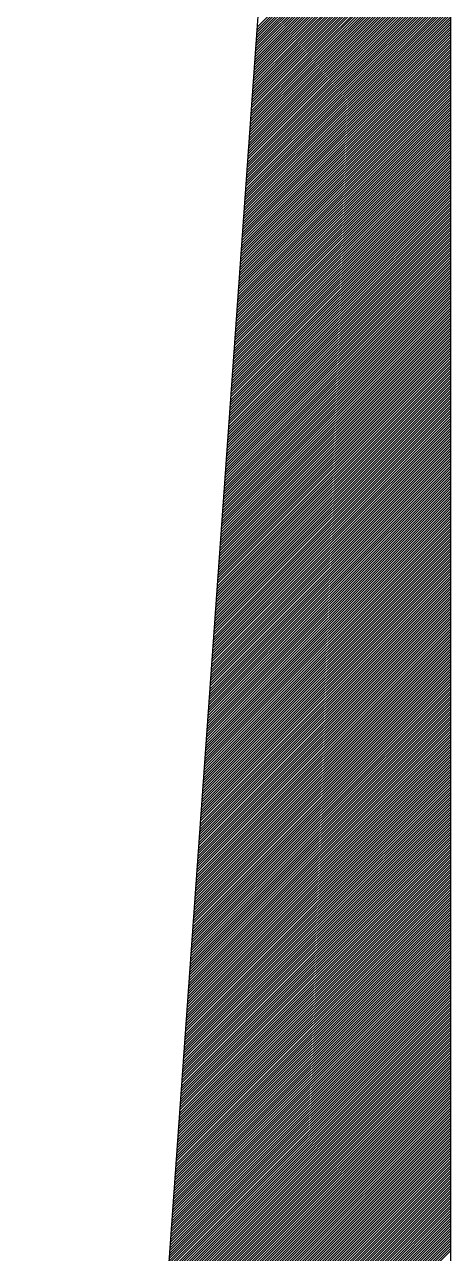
# Model space of a CAD drawing. Extents: x -178 to 82, y -263 to -69.
# Drawn here: x -141.388 to -140.926, y -94.68 to -93.346 of the extents above; entities that cross this region are included whole.
import ezdxf

# ---------------------------------------------------------------- set-up
doc = ezdxf.new("R2010")
doc.units = 0
doc.layers.get('0').update_dxf_attribs({"linetype": 'CONTINUOUS'})
doc.layers.add('2', color=7, linetype='CONTINUOUS')

# ---------------------------------------------------------------- blocks, each defined once
blk = doc.blocks.new('*X1')
at = {"color": 0}
for p, q in [((64.8186, 29.9052), (66.1852, 31.2718)), ((64.82, 29.9242), (66.1852, 31.2895)), ((64.8213, 29.9433), (66.1852, 31.3071)), ((64.8227, 29.9623), (66.1852, 31.3248)), ((64.8132, 29.8291), (66.1852, 31.2011)), ((64.8145, 29.8481), (66.1852, 31.2187)), ((64.8159, 29.8671), (66.1852, 31.2364)), ((64.8172, 29.8862), (66.1852, 31.2541)), ((64.8064, 29.7339), (66.1852, 31.1127)), ((64.8077, 29.7529), (66.1852, 31.1304)), ((64.8091, 29.7719), (66.1852, 31.148)), ((64.8104, 29.791), (66.1852, 31.1657)), ((64.8118, 29.81), (66.1852, 31.1834)), ((64.7996, 29.6387), (66.1852, 31.0243)), ((64.8009, 29.6577), (66.1852, 31.042)), ((64.8023, 29.6768), (66.1852, 31.0596)), ((64.8036, 29.6958), (66.1852, 31.0773)), ((64.805, 29.7148), (66.1852, 31.095)), ((64.7928, 29.5435), (66.1852, 30.9359)), ((64.7941, 29.5625), (66.1852, 30.9536)), ((64.7955, 29.5816), (66.1852, 30.9713)), ((64.7968, 29.6006), (66.1852, 30.9889)), ((64.7982, 29.6196), (66.1852, 31.0066)), ((64.786, 29.4483), (66.1852, 30.8475)), ((64.7873, 29.4673), (66.1852, 30.8652)), ((64.7887, 29.4864), (66.1852, 30.8829)), ((64.79, 29.5054), (66.1852, 30.9005)), ((64.7914, 29.5245), (66.1852, 30.9182)), ((64.7792, 29.3531), (66.1852, 30.7591)), ((64.7805, 29.3722), (66.1852, 30.7768)), ((64.7819, 29.3912), (66.1852, 30.7945)), ((64.7832, 29.4102), (66.1852, 30.8122)), ((64.7846, 29.4293), (66.1852, 30.8298)), ((64.7724, 29.2579), (66.1852, 30.6707)), ((64.7737, 29.277), (66.1852, 30.6884)), ((64.7751, 29.296), (66.1852, 30.7061)), ((64.7764, 29.315), (66.1852, 30.7238)), ((64.7778, 29.3341), (66.1852, 30.7414)), ((64.7656, 29.1627), (66.1852, 30.5823)), ((64.7669, 29.1818), (66.1852, 30.6)), ((64.7683, 29.2008), (66.1852, 30.6177)), ((64.7696, 29.2199), (66.1852, 30.6354)), ((64.771, 29.2389), (66.1852, 30.6531)), ((64.7588, 29.0676), (66.1852, 30.494)), ((64.7601, 29.0866), (66.1852, 30.5116)), ((64.7615, 29.1056), (66.1852, 30.5293)), ((64.7628, 29.1247), (66.1852, 30.547)), ((64.7642, 29.1437), (66.1852, 30.5647)), ((64.752, 28.9724), (66.1852, 30.4056)), ((64.7533, 28.9914), (66.1852, 30.4232)), ((64.7547, 29.0104), (66.1852, 30.4409)), ((64.7561, 29.0295), (66.1852, 30.4586)), ((64.7574, 29.0485), (66.1852, 30.4763)), ((64.7465, 28.8962), (66.1852, 30.3349)), ((64.7479, 28.9153), (66.1852, 30.3525)), ((64.7493, 28.9343), (66.1852, 30.3702)), ((64.7506, 28.9533), (66.1852, 30.3879)), ((64.7397, 28.801), (66.1852, 30.2465)), ((64.7411, 28.8201), (66.1852, 30.2641)), ((64.7425, 28.8391), (66.1852, 30.2818)), ((64.7438, 28.8581), (66.1852, 30.2995)), ((64.7452, 28.8772), (66.1852, 30.3172)), ((64.7329, 28.7058), (66.1852, 30.1581)), ((64.7343, 28.7249), (66.1852, 30.1758)), ((64.7357, 28.7439), (66.1852, 30.1934)), ((64.737, 28.763), (66.1852, 30.2111)), ((64.7384, 28.782), (66.1852, 30.2288)), ((64.7261, 28.6107), (66.1852, 30.0697)), ((64.7275, 28.6297), (66.1852, 30.0874)), ((64.7289, 28.6487), (66.1852, 30.105)), ((64.7302, 28.6678), (66.1852, 30.1227)), ((64.7316, 28.6868), (66.1852, 30.1404)), ((64.7193, 28.5155), (66.1852, 29.9813)), ((64.7207, 28.5345), (66.1852, 29.999)), ((64.7221, 28.5535), (66.1852, 30.0167)), ((64.7234, 28.5726), (66.1852, 30.0343)), ((64.7248, 28.5916), (66.1852, 30.052)), ((64.7125, 28.4203), (66.1852, 29.8929)), ((64.7139, 28.4393), (66.1852, 29.9106)), ((64.7153, 28.4584), (66.1852, 29.9283)), ((64.7166, 28.4774), (66.1852, 29.9459)), ((64.718, 28.4964), (66.1852, 29.9636)), ((64.7057, 28.3251), (66.1852, 29.8045)), ((64.7071, 28.3441), (66.1852, 29.8222)), ((64.7085, 28.3632), (66.1852, 29.8399)), ((64.7098, 28.3822), (66.1852, 29.8576)), ((64.7112, 28.4012), (66.1852, 29.8752)), ((64.6989, 28.2299), (66.1852, 29.7161)), ((64.7003, 28.2489), (66.1852, 29.7338)), ((64.7017, 28.268), (66.1852, 29.7515)), ((64.703, 28.287), (66.1852, 29.7692)), ((64.7044, 28.3061), (66.1852, 29.7868)), ((64.6921, 28.1347), (66.1852, 29.6277)), ((64.6935, 28.1538), (66.1852, 29.6454)), ((64.6949, 28.1728), (66.1852, 29.6631)), ((64.6962, 28.1918), (66.1852, 29.6808)), ((64.6976, 28.2109), (66.1852, 29.6985)), ((64.6853, 28.0395), (66.1852, 29.5394)), ((64.6867, 28.0586), (66.1852, 29.557)), ((64.6881, 28.0776), (66.1852, 29.5747)), ((64.6894, 28.0966), (66.1852, 29.5924)), ((64.6908, 28.1157), (66.1852, 29.6101)), ((64.6799, 27.9634), (66.1852, 29.4687)), ((64.6813, 27.9824), (66.1852, 29.4863)), ((64.6826, 28.0015), (66.1852, 29.504)), ((64.684, 28.0205), (66.1852, 29.5217)), ((64.6731, 27.8682), (66.1852, 29.3803)), ((64.6745, 27.8872), (66.1852, 29.3979)), ((64.6758, 27.9063), (66.1852, 29.4156)), ((64.6772, 27.9253), (66.1852, 29.4333)), ((64.6785, 27.9443), (66.1852, 29.451)), ((64.6663, 27.773), (66.1852, 29.2919)), ((64.6677, 27.792), (66.1852, 29.3096)), ((64.669, 27.8111), (66.1852, 29.3272)), ((64.6704, 27.8301), (66.1852, 29.3449)), ((64.6717, 27.8492), (66.1852, 29.3626)), ((64.6595, 27.6778), (66.1852, 29.2035)), ((64.6609, 27.6969), (66.1852, 29.2212)), ((64.6622, 27.7159), (66.1852, 29.2388)), ((64.6636, 27.7349), (66.1852, 29.2565)), ((64.6649, 27.754), (66.1852, 29.2742)), ((64.6527, 27.5826), (66.1852, 29.1151)), ((64.6541, 27.6017), (66.1852, 29.1328)), ((64.6554, 27.6207), (66.1852, 29.1505)), ((64.6568, 27.6397), (66.1852, 29.1681)), ((64.6581, 27.6588), (66.1852, 29.1858)), ((64.6459, 27.4874), (66.1852, 29.0267)), ((64.6473, 27.5065), (66.1852, 29.0444)), ((64.6486, 27.5255), (66.1852, 29.0621)), ((64.65, 27.5446), (66.1852, 29.0797)), ((64.6513, 27.5636), (66.1852, 29.0974)), ((64.6391, 27.3923), (66.1852, 28.9383)), ((64.6405, 27.4113), (66.1852, 28.956)), ((64.6418, 27.4303), (66.1852, 28.9737)), ((64.6432, 27.4494), (66.1852, 28.9914)), ((64.6445, 27.4684), (66.1852, 29.009)), ((64.6323, 27.2971), (66.1852, 28.8499)), ((64.6337, 27.3161), (66.1852, 28.8676)), ((64.635, 27.3351), (66.1852, 28.8853)), ((64.6364, 27.3542), (66.1852, 28.903)), ((64.6377, 27.3732), (66.1852, 28.9206)), ((64.6255, 27.2019), (66.1852, 28.7615)), ((64.6269, 27.2209), (66.1852, 28.7792)), ((64.6282, 27.24), (66.1852, 28.7969)), ((64.6296, 27.259), (66.1852, 28.8146)), ((64.6309, 27.278), (66.1852, 28.8323)), ((64.6187, 27.1067), (66.1852, 28.6732)), ((64.6201, 27.1257), (66.1852, 28.6908)), ((64.6214, 27.1448), (66.1852, 28.7085)), ((64.6228, 27.1638), (66.1852, 28.7262)), ((64.6241, 27.1828), (66.1852, 28.7439)), ((64.6133, 27.0305), (66.1852, 28.6024)), ((64.6146, 27.0496), (66.1852, 28.6201)), ((64.616, 27.0686), (66.1852, 28.6378)), ((64.6173, 27.0877), (66.1852, 28.6555)), ((64.6065, 26.9354), (66.1852, 28.5141)), ((64.6078, 26.9544), (66.1852, 28.5317)), ((64.6092, 26.9734), (66.1852, 28.5494)), ((64.6105, 26.9925), (66.1852, 28.5671)), ((64.6119, 27.0115), (66.1852, 28.5848)), ((64.5997, 26.8402), (66.1852, 28.4257)), ((64.601, 26.8592), (66.1852, 28.4433)), ((64.6024, 26.8782), (66.1852, 28.461)), ((64.6038, 26.8973), (66.1852, 28.4787)), ((64.6051, 26.9163), (66.1852, 28.4964)), ((64.5929, 26.745), (66.1852, 28.3373)), ((64.5942, 26.764), (66.1852, 28.355)), ((64.5956, 26.7831), (66.1852, 28.3726)), ((64.597, 26.8021), (66.1852, 28.3903)), ((64.5983, 26.8211), (66.1852, 28.408)), ((64.5861, 26.6498), (66.1852, 28.2489)), ((64.5874, 26.6688), (66.1852, 28.2666)), ((64.5888, 26.6879), (66.1852, 28.2842)), ((64.5902, 26.7069), (66.1852, 28.3019)), ((64.5915, 26.7259), (66.1852, 28.3196)), ((64.5793, 26.5546), (66.1852, 28.1605)), ((64.5806, 26.5736), (66.1852, 28.1782)), ((64.582, 26.5927), (66.1852, 28.1959)), ((64.5834, 26.6117), (66.1852, 28.2135)), ((64.5847, 26.6308), (66.1852, 28.2312)), ((64.5725, 26.4594), (66.1852, 28.0721)), ((64.5738, 26.4785), (66.1852, 28.0898)), ((64.5752, 26.4975), (66.1852, 28.1075)), ((64.5766, 26.5165), (66.1852, 28.1251)), ((64.5779, 26.5356), (66.1852, 28.1428)), ((64.5657, 26.3642), (66.1852, 27.9837)), ((64.567, 26.3833), (66.1852, 28.0014)), ((64.5684, 26.4023), (66.1852, 28.0191)), ((64.5698, 26.4213), (66.1852, 28.0368)), ((64.5711, 26.4404), (66.1852, 28.0544)), ((64.5589, 26.269), (66.1852, 27.8953)), ((64.5602, 26.2881), (66.1852, 27.913)), ((64.5616, 26.3071), (66.1852, 27.9307)), ((64.563, 26.3262), (66.1852, 27.9484)), ((64.5643, 26.3452), (66.1852, 27.966)), ((64.5521, 26.1739), (66.1852, 27.8069)), ((64.5534, 26.1929), (66.1852, 27.8246)), ((64.5548, 26.2119), (66.1852, 27.8423)), ((64.5562, 26.231), (66.1852, 27.86)), ((64.5575, 26.25), (66.1852, 27.8777)), ((64.5466, 26.0977), (66.1852, 27.7362)), ((64.548, 26.1167), (66.1852, 27.7539)), ((64.5494, 26.1358), (66.1852, 27.7716)), ((64.5507, 26.1548), (66.1852, 27.7893)), ((64.5398, 26.0025), (66.1852, 27.6479)), ((64.5412, 26.0216), (66.1852, 27.6655)), ((64.5426, 26.0406), (66.1852, 27.6832)), ((64.5439, 26.0596), (66.1852, 27.7009)), ((64.5453, 26.0787), (66.1852, 27.7186)), ((64.533, 25.9073), (66.1852, 27.5595)), ((64.5344, 25.9264), (66.1852, 27.5771)), ((64.5358, 25.9454), (66.1852, 27.5948)), ((64.5371, 25.9644), (66.1852, 27.6125)), ((64.5385, 25.9835), (66.1852, 27.6302)), ((64.5262, 25.8121), (66.1852, 27.4711)), ((64.5276, 25.8312), (66.1852, 27.4888)), ((64.529, 25.8502), (66.1852, 27.5064)), ((64.5303, 25.8693), (66.1852, 27.5241)), ((64.5317, 25.8883), (66.1852, 27.5418)), ((64.5194, 25.717), (66.1852, 27.3827)), ((64.5208, 25.736), (66.1852, 27.4004)), ((64.5222, 25.755), (66.1852, 27.418)), ((64.5235, 25.7741), (66.1852, 27.4357)), ((64.5249, 25.7931), (66.1852, 27.4534)), ((64.5126, 25.6218), (66.1852, 27.2943)), ((64.514, 25.6408), (66.1852, 27.312)), ((64.5154, 25.6598), (66.1852, 27.3297)), ((64.5167, 25.6789), (66.1852, 27.3473)), ((64.5181, 25.6979), (66.1852, 27.365)), ((64.5058, 25.5266), (66.1852, 27.2059)), ((64.5072, 25.5456), (66.1852, 27.2236)), ((64.5086, 25.5647), (66.1852, 27.2413)), ((64.5099, 25.5837), (66.1852, 27.2589)), ((64.5113, 25.6027), (66.1852, 27.2766)), ((64.499, 25.4314), (66.1852, 27.1175)), ((64.5004, 25.4504), (66.1852, 27.1352)), ((64.5018, 25.4695), (66.1852, 27.1529)), ((64.5031, 25.4885), (66.1852, 27.1706)), ((64.5045, 25.5075), (66.1852, 27.1882)), ((64.4922, 25.3362), (66.1852, 27.0291)), ((64.4936, 25.3552), (66.1852, 27.0468)), ((64.495, 25.3743), (66.1852, 27.0645)), ((64.4963, 25.3933), (66.1852, 27.0822)), ((64.4977, 25.4124), (66.1852, 27.0998)), ((64.4854, 25.241), (66.1852, 26.9407)), ((64.4868, 25.2601), (66.1852, 26.9584)), ((64.4882, 25.2791), (66.1852, 26.9761)), ((64.4895, 25.2981), (66.1852, 26.9938)), ((64.4909, 25.3172), (66.1852, 27.0115)), ((64.48, 25.1649), (66.1852, 26.87)), ((64.4814, 25.1839), (66.1852, 26.8877)), ((64.4827, 25.2029), (66.1852, 26.9054)), ((64.4841, 25.222), (66.1852, 26.9231)), ((64.4732, 25.0697), (66.1852, 26.7816)), ((64.4746, 25.0887), (66.1852, 26.7993)), ((64.4759, 25.1078), (66.1852, 26.817)), ((64.4773, 25.1268), (66.1852, 26.8347)), ((64.4786, 25.1458), (66.1852, 26.8524)), ((64.4664, 24.9745), (66.1852, 26.6933)), ((64.4678, 24.9935), (66.1852, 26.7109)), ((64.4691, 25.0126), (66.1852, 26.7286)), ((64.4705, 25.0316), (66.1852, 26.7463)), ((64.4718, 25.0506), (66.1852, 26.764)), ((64.4596, 24.8793), (66.1852, 26.6049)), ((64.461, 24.8983), (66.1852, 26.6225)), ((64.4623, 24.9174), (66.1852, 26.6402)), ((64.4637, 24.9364), (66.1852, 26.6579)), ((64.465, 24.9555), (66.1852, 26.6756)), ((64.4528, 24.7841), (66.1852, 26.5165)), ((64.4542, 24.8032), (66.1852, 26.5342)), ((64.4555, 24.8222), (66.1852, 26.5518)), ((64.4569, 24.8412), (66.1852, 26.5695)), ((64.4582, 24.8603), (66.1852, 26.5872)), ((64.446, 24.6889), (66.1852, 26.4281)), ((64.4474, 24.708), (66.1852, 26.4458)), ((64.4487, 24.727), (66.1852, 26.4634)), ((64.4501, 24.746), (66.1852, 26.4811)), ((64.4515, 24.7651), (66.1852, 26.4988)), ((64.4392, 24.5937), (66.1852, 26.3397)), ((64.4406, 24.6128), (66.1852, 26.3574)), ((64.4419, 24.6318), (66.1852, 26.3751)), ((64.4433, 24.6509), (66.1852, 26.3927)), ((64.4447, 24.6699), (66.1852, 26.4104)), ((64.4324, 24.4986), (66.1852, 26.2513)), ((64.4338, 24.5176), (66.1852, 26.269)), ((64.4351, 24.5366), (66.1852, 26.2867)), ((64.4365, 24.5557), (66.1852, 26.3043)), ((64.4379, 24.5747), (66.1852, 26.322)), ((64.4256, 24.4034), (66.1852, 26.1629)), ((64.427, 24.4224), (66.1852, 26.1806)), ((64.4283, 24.4414), (66.1852, 26.1983)), ((64.4297, 24.4605), (66.1852, 26.216)), ((64.4311, 24.4795), (66.1852, 26.2336)), ((64.4188, 24.3082), (66.1852, 26.0745)), ((64.4202, 24.3272), (66.1852, 26.0922)), ((64.4215, 24.3463), (66.1852, 26.1099)), ((64.4229, 24.3653), (66.1852, 26.1276)), ((64.4243, 24.3843), (66.1852, 26.1452)), ((64.4134, 24.232), (66.1852, 26.0038)), ((64.4147, 24.2511), (66.1852, 26.0215)), ((64.4161, 24.2701), (66.1852, 26.0392)), ((64.4175, 24.2891), (66.1852, 26.0569)), ((64.4066, 24.1368), (66.1852, 25.9154)), ((64.4079, 24.1559), (66.1852, 25.9331)), ((64.4093, 24.1749), (66.1852, 25.9508)), ((64.4107, 24.194), (66.1852, 25.9685)), ((64.412, 24.213), (66.1852, 25.9861)), ((64.3998, 24.0417), (66.1852, 25.8271)), ((64.4011, 24.0607), (66.1852, 25.8447)), ((64.4025, 24.0797), (66.1852, 25.8624)), ((64.4039, 24.0988), (66.1852, 25.8801)), ((64.4052, 24.1178), (66.1852, 25.8978)), ((64.393, 23.9465), (66.1852, 25.7387)), ((64.3943, 23.9655), (66.1852, 25.7563)), ((64.3957, 23.9845), (66.1852, 25.774)), ((64.3971, 24.0036), (66.1852, 25.7917)), ((64.3984, 24.0226), (66.1852, 25.8094)), ((64.3862, 23.8513), (66.1852, 25.6503)), ((64.3875, 23.8703), (66.1852, 25.668)), ((64.3889, 23.8894), (66.1852, 25.6856)), ((64.3903, 23.9084), (66.1852, 25.7033)), ((64.3916, 23.9274), (66.1852, 25.721)), ((64.3794, 23.7561), (66.1852, 25.5619)), ((64.3807, 23.7751), (66.1852, 25.5796)), ((64.3821, 23.7942), (66.1852, 25.5972)), ((64.3835, 23.8132), (66.1852, 25.6149)), ((64.3848, 23.8322), (66.1852, 25.6326)), ((64.3726, 23.6609), (66.1852, 25.4735)), ((64.3739, 23.6799), (66.1852, 25.4912)), ((64.3753, 23.699), (66.1852, 25.5089)), ((64.3767, 23.718), (66.1852, 25.5265)), ((64.378, 23.7371), (66.1852, 25.5442)), ((64.3658, 23.5657), (66.1852, 25.3851)), ((64.3671, 23.5848), (66.1852, 25.4028)), ((64.3685, 23.6038), (66.1852, 25.4205)), ((64.3699, 23.6228), (66.1852, 25.4381)), ((64.3712, 23.6419), (66.1852, 25.4558)), ((64.359, 23.4705), (66.1852, 25.2967)), ((64.3603, 23.4896), (66.1852, 25.3144)), ((64.3617, 23.5086), (66.1852, 25.3321)), ((64.3631, 23.5276), (66.1852, 25.3498)), ((64.3644, 23.5467), (66.1852, 25.3674)), ((64.3522, 23.3753), (66.1852, 25.2083)), ((64.3535, 23.3944), (66.1852, 25.226)), ((64.3549, 23.4134), (66.1852, 25.2437)), ((64.3563, 23.4325), (66.1852, 25.2614)), ((64.3576, 23.4515), (66.1852, 25.279)), ((64.3467, 23.2992), (66.1852, 25.1376)), ((64.3481, 23.3182), (66.1852, 25.1553)), ((64.3495, 23.3373), (66.1852, 25.173)), ((64.3508, 23.3563), (66.1852, 25.1907)), ((64.3399, 23.204), (66.1852, 25.0492)), ((64.3413, 23.223), (66.1852, 25.0669)), ((64.3427, 23.2421), (66.1852, 25.0846)), ((64.344, 23.2611), (66.1852, 25.1023)), ((64.3454, 23.2802), (66.1852, 25.1199)), ((64.3331, 23.1088), (66.1852, 24.9608)), ((64.3345, 23.1279), (66.1852, 24.9785)), ((64.3359, 23.1469), (66.1852, 24.9962)), ((64.3372, 23.1659), (66.1852, 25.0139)), ((64.3386, 23.185), (66.1852, 25.0316)), ((64.3263, 23.0136), (66.1852, 24.8725)), ((64.3277, 23.0327), (66.1852, 24.8901)), ((64.3291, 23.0517), (66.1852, 24.9078)), ((64.3304, 23.0707), (66.1852, 24.9255)), ((64.3318, 23.0898), (66.1852, 24.9432)), ((64.3195, 22.9184), (66.1852, 24.7841)), ((64.3209, 22.9375), (66.1852, 24.8017)), ((64.3223, 22.9565), (66.1852, 24.8194)), ((64.3236, 22.9756), (66.1852, 24.8371)), ((64.325, 22.9946), (66.1852, 24.8548)), ((64.3127, 22.8233), (66.1852, 24.6957)), ((64.3141, 22.8423), (66.1852, 24.7134)), ((64.3155, 22.8613), (66.1852, 24.731)), ((64.3168, 22.8804), (66.1852, 24.7487)), ((64.3182, 22.8994), (66.1852, 24.7664)), ((64.3059, 22.7281), (66.1852, 24.6073)), ((64.3073, 22.7471), (66.1852, 24.625)), ((64.3087, 22.7661), (66.1852, 24.6426)), ((64.31, 22.7852), (66.1852, 24.6603)), ((64.3114, 22.8042), (66.1852, 24.678)), ((64.2992, 22.6329), (66.1852, 24.5189)), ((64.3005, 22.6519), (66.1852, 24.5366)), ((64.3019, 22.671), (66.1852, 24.5543)), ((64.3032, 22.69), (66.1852, 24.5719)), ((64.3046, 22.709), (66.1852, 24.5896)), ((64.2924, 22.5377), (66.1852, 24.4305)), ((64.2937, 22.5567), (66.1852, 24.4482)), ((64.2951, 22.5758), (66.1852, 24.4659)), ((64.2964, 22.5948), (66.1852, 24.4835)), ((64.2978, 22.6138), (66.1852, 24.5012)), ((64.2856, 22.4425), (66.1852, 24.3421)), ((64.2869, 22.4615), (66.1852, 24.3598)), ((64.2883, 22.4806), (66.1852, 24.3775)), ((64.2896, 22.4996), (66.1852, 24.3952)), ((64.291, 22.5187), (66.1852, 24.4128)), ((64.2801, 22.3664), (66.1852, 24.2714)), ((64.2815, 22.3854), (66.1852, 24.2891)), ((64.2828, 22.4044), (66.1852, 24.3068)), ((64.2842, 22.4235), (66.1852, 24.3244)), ((64.2733, 22.2712), (66.1852, 24.183)), ((64.2747, 22.2902), (66.1852, 24.2007)), ((64.276, 22.3092), (66.1852, 24.2184)), ((64.2774, 22.3283), (66.1852, 24.2361)), ((64.2788, 22.3473), (66.1852, 24.2537)), ((64.2665, 22.176), (66.1852, 24.0946)), ((64.2679, 22.195), (66.1852, 24.1123)), ((64.2692, 22.2141), (66.1852, 24.13)), ((64.2706, 22.2331), (66.1852, 24.1477)), ((64.272, 22.2521), (66.1852, 24.1653)), ((64.2597, 22.0808), (66.1852, 24.0063)), ((64.2611, 22.0998), (66.1852, 24.0239)), ((64.2624, 22.1189), (66.1852, 24.0416)), ((64.2638, 22.1379), (66.1852, 24.0593)), ((64.2652, 22.1569), (66.1852, 24.077)), ((64.2529, 21.9856), (66.1852, 23.9179)), ((64.2543, 22.0046), (66.1852, 23.9355)), ((64.2556, 22.0237), (66.1852, 23.9532)), ((64.257, 22.0427), (66.1852, 23.9709)), ((64.2584, 22.0618), (66.1852, 23.9886)), ((64.2461, 21.8904), (66.1852, 23.8295)), ((64.2475, 21.9095), (66.1852, 23.8472)), ((64.2488, 21.9285), (66.1852, 23.8648)), ((64.2502, 21.9475), (66.1852, 23.8825)), ((64.2516, 21.9666), (66.1852, 23.9002)), ((64.2393, 21.7952), (66.1852, 23.7411)), ((64.2407, 21.8143), (66.1852, 23.7588)), ((64.242, 21.8333), (66.1852, 23.7764)), ((64.2434, 21.8523), (66.1852, 23.7941)), ((64.2448, 21.8714), (66.1852, 23.8118)), ((64.2325, 21.7), (66.1852, 23.6527)), ((64.2339, 21.7191), (66.1852, 23.6704)), ((64.2352, 21.7381), (66.1852, 23.6881)), ((64.2366, 21.7572), (66.1852, 23.7057)), ((64.238, 21.7762), (66.1852, 23.7234)), ((64.2257, 21.6049), (66.1852, 23.5643)), ((64.2271, 21.6239), (66.1852, 23.582)), ((64.2284, 21.6429), (66.1852, 23.5997)), ((64.2298, 21.662), (66.1852, 23.6173)), ((64.2312, 21.681), (66.1852, 23.635)), ((64.2189, 21.5097), (66.1852, 23.4759)), ((64.2203, 21.5287), (66.1852, 23.4936)), ((64.2216, 21.5477), (66.1852, 23.5113)), ((64.223, 21.5668), (66.1852, 23.529)), ((64.2244, 21.5858), (66.1852, 23.5466)), ((64.2135, 21.4335), (66.1852, 23.4052)), ((64.2148, 21.4526), (66.1852, 23.4229)), ((64.2162, 21.4716), (66.1852, 23.4406)), ((64.2176, 21.4906), (66.1852, 23.4582)), ((64.2067, 21.3383), (66.1852, 23.3168)), ((64.208, 21.3574), (66.1852, 23.3345)), ((64.2094, 21.3764), (66.1852, 23.3522)), ((64.2108, 21.3954), (66.1852, 23.3699)), ((64.2121, 21.4145), (66.1852, 23.3875)), ((64.1999, 21.2431), (66.1852, 23.2284)), ((64.2012, 21.2622), (66.1852, 23.2461)), ((64.2026, 21.2812), (66.1852, 23.2638)), ((64.204, 21.3003), (66.1852, 23.2815)), ((64.2053, 21.3193), (66.1852, 23.2991)), ((64.1931, 21.148), (66.1852, 23.14)), ((64.1944, 21.167), (66.1852, 23.1577)), ((64.1958, 21.186), (66.1852, 23.1754)), ((64.1972, 21.2051), (66.1852, 23.1931)), ((64.1985, 21.2241), (66.1852, 23.2108)), ((64.1863, 21.0528), (66.1852, 23.0517)), ((64.1876, 21.0718), (66.1852, 23.0693)), ((64.189, 21.0908), (66.1852, 23.087)), ((64.1904, 21.1099), (66.1852, 23.1047)), ((64.1917, 21.1289), (66.1852, 23.1224)), ((64.1795, 20.9576), (66.1852, 22.9633)), ((64.1808, 20.9766), (66.1852, 22.9809)), ((64.1822, 20.9957), (66.1852, 22.9986)), ((64.1836, 21.0147), (66.1852, 23.0163)), ((64.1849, 21.0337), (66.1852, 23.034)), ((64.1727, 20.8624), (66.1852, 22.8749)), ((64.174, 20.8814), (66.1852, 22.8926)), ((64.1754, 20.9005), (66.1852, 22.9102)), ((64.1768, 20.9195), (66.1852, 22.9279)), ((64.1781, 20.9385), (66.1852, 22.9456)), ((64.1659, 20.7672), (66.1852, 22.7865)), ((64.1672, 20.7862), (66.1852, 22.8042)), ((64.1686, 20.8053), (66.1852, 22.8218)), ((64.17, 20.8243), (66.1852, 22.8395)), ((64.1713, 20.8434), (66.1852, 22.8572)), ((64.1591, 20.672), (66.1852, 22.6981)), ((64.1604, 20.6911), (66.1852, 22.7158)), ((64.1618, 20.7101), (66.1852, 22.7335)), ((64.1632, 20.7291), (66.1852, 22.7511)), ((64.1645, 20.7482), (66.1852, 22.7688)), ((64.1523, 20.5768), (66.1852, 22.6097)), ((64.1536, 20.5959), (66.1852, 22.6274)), ((64.155, 20.6149), (66.1852, 22.6451)), ((64.1564, 20.6339), (66.1852, 22.6627)), ((64.1577, 20.653), (66.1852, 22.6804)), ((64.1469, 20.5007), (66.1852, 22.539)), ((64.1482, 20.5197), (66.1852, 22.5567)), ((64.1496, 20.5388), (66.1852, 22.5744)), ((64.1509, 20.5578), (66.1852, 22.592)), ((64.1401, 20.4055), (66.1852, 22.4506)), ((64.1414, 20.4245), (66.1852, 22.4683)), ((64.1428, 20.4436), (66.1852, 22.486)), ((64.1441, 20.4626), (66.1852, 22.5036)), ((64.1455, 20.4816), (66.1852, 22.5213)), ((64.1333, 20.3103), (66.1852, 22.3622)), ((64.1346, 20.3293), (66.1852, 22.3799)), ((64.136, 20.3484), (66.1852, 22.3976)), ((64.1373, 20.3674), (66.1852, 22.4153)), ((64.1387, 20.3865), (66.1852, 22.4329)), ((64.1265, 20.2151), (66.1852, 22.2738)), ((64.1278, 20.2342), (66.1852, 22.2915)), ((64.1292, 20.2532), (66.1852, 22.3092)), ((64.1305, 20.2722), (66.1852, 22.3269)), ((64.1319, 20.2913), (66.1852, 22.3445)), ((64.1197, 20.1199), (66.1852, 22.1855)), ((64.121, 20.139), (66.1852, 22.2031)), ((64.1224, 20.158), (66.1852, 22.2208)), ((64.1237, 20.177), (66.1852, 22.2385)), ((64.1251, 20.1961), (66.1852, 22.2562)), ((64.1129, 20.0247), (66.1852, 22.0971)), ((64.1142, 20.0438), (66.1852, 22.1147)), ((64.1156, 20.0628), (66.1852, 22.1324)), ((64.1169, 20.0819), (66.1852, 22.1501)), ((64.1183, 20.1009), (66.1852, 22.1678)), ((64.1061, 19.9296), (66.1852, 22.0087)), ((64.1074, 19.9486), (66.1852, 22.0264)), ((64.1088, 19.9676), (66.1852, 22.044)), ((64.1101, 19.9867), (66.1852, 22.0617)), ((64.1115, 20.0057), (66.1852, 22.0794)), ((64.0993, 19.8344), (66.1852, 21.9203)), ((64.1006, 19.8534), (66.1852, 21.938)), ((64.102, 19.8724), (66.1852, 21.9556)), ((64.1033, 19.8915), (66.1852, 21.9733)), ((64.1047, 19.9105), (66.1852, 21.991)), ((64.0925, 19.7392), (66.1852, 21.8319)), ((64.0938, 19.7582), (66.1852, 21.8496)), ((64.0952, 19.7773), (66.1852, 21.8673)), ((64.0965, 19.7963), (66.1852, 21.8849)), ((64.0979, 19.8153), (66.1852, 21.9026)), ((64.0857, 19.644), (66.1852, 21.7435)), ((64.087, 19.663), (66.1852, 21.7612)), ((64.0884, 19.6821), (66.1852, 21.7789)), ((64.0897, 19.7011), (66.1852, 21.7965)), ((64.0911, 19.7201), (66.1852, 21.8142)), ((64.0802, 19.5678), (66.1852, 21.6728)), ((64.0816, 19.5869), (66.1852, 21.6905)), ((64.0829, 19.6059), (66.1852, 21.7082)), ((64.0843, 19.625), (66.1852, 21.7258)), ((64.0734, 19.4727), (66.1852, 21.5844)), ((64.0748, 19.4917), (66.1852, 21.6021)), ((64.0761, 19.5107), (66.1852, 21.6198)), ((64.0775, 19.5298), (66.1852, 21.6374)), ((64.0789, 19.5488), (66.1852, 21.6551)), ((64.0666, 19.3775), (66.1852, 21.496)), ((64.068, 19.3965), (66.1852, 21.5137)), ((64.0693, 19.4155), (66.1852, 21.5314)), ((64.0707, 19.4346), (66.1852, 21.5491)), ((64.0721, 19.4536), (66.1852, 21.5667)), ((64.0598, 19.2823), (66.1852, 21.4076)), ((64.0612, 19.3013), (66.1852, 21.4253)), ((64.0625, 19.3204), (66.1852, 21.443)), ((64.0639, 19.3394), (66.1852, 21.4607)), ((64.0653, 19.3584), (66.1852, 21.4783)), ((64.0544, 19.2061), (66.1852, 21.3369)), ((64.0557, 19.2252), (66.1852, 21.3546)), ((64.0571, 19.2442), (66.1852, 21.3723)), ((64.0585, 19.2632), (66.1852, 21.39))]:
    blk.add_line(p, q, dxfattribs=at)
blk = doc.blocks.new('A$C2F5D7D56')
at = {"layer": '2'}
for q in [(9.1495, 13.0704), (10.1995, 1.5204)]:
    blk.add_line((10.1995, 27.7704), q, dxfattribs=at)
at = {"layer": '2', "xscale": 0.35, "yscale": 0.35, "zscale": 0.35, "rotation": 1.820617759342798e-06}
blk.add_blockref('*X1', (-12.9653, 10.6074), dxfattribs=at)

msp = doc.modelspace()

# ---------------------------------------------------------------- block references
at = {"layer": '2', "xscale": 0.4400000000000001, "yscale": 0.4400000000000001, "zscale": 0.4400000000000001}
msp.add_blockref('A$C2F5D7D56', (-145.4136, -102.6307), dxfattribs=at)

doc.saveas('drawing.dxf')
